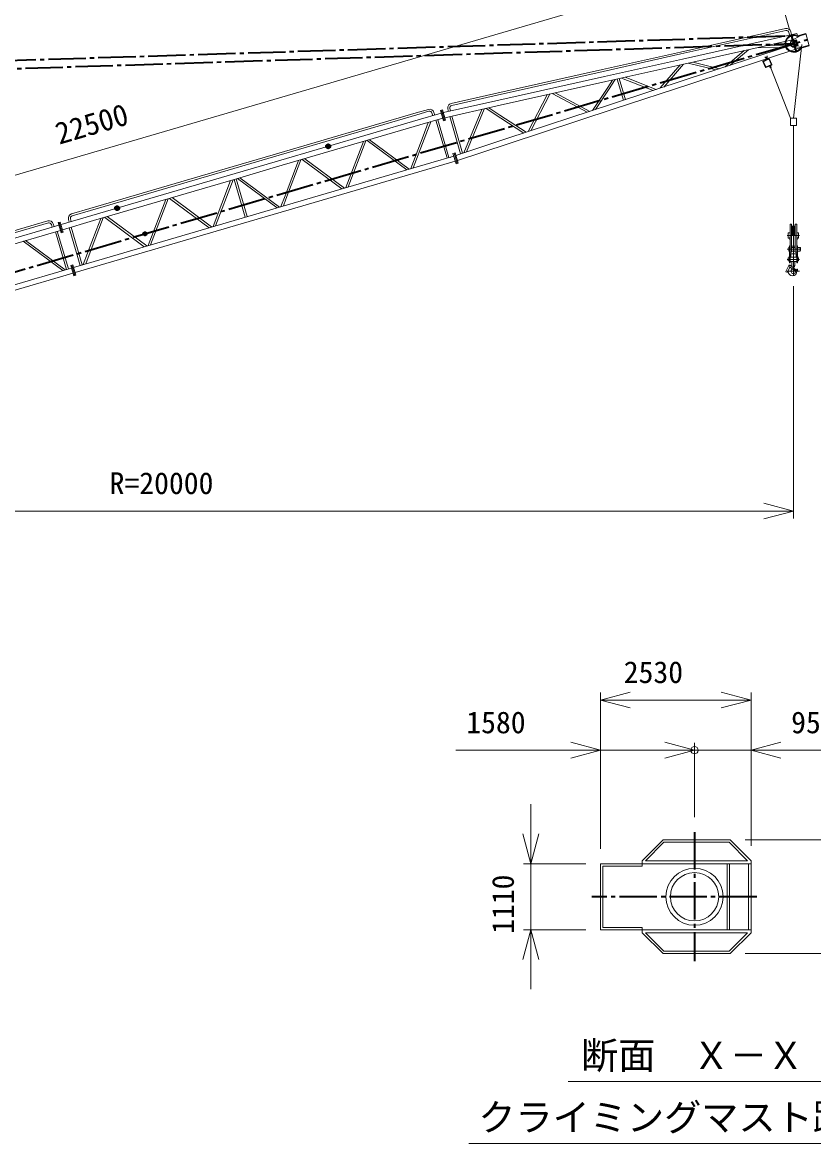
# Model space of a CAD drawing. Units: millimetres, scale not verified. Extents: x -21927 to 21954, y -30681 to 33451.
# Drawn here: x -6349 to 6957, y 4288 to 23139 of the extents above; entities that cross this region are included whole.
import ezdxf
from ezdxf.enums import TextEntityAlignment as Align

# ---------------------------------------------------------------- set-up
doc = ezdxf.new("R2010")
doc.units = ezdxf.units.MM
doc.header["$LTSCALE"] = 70
doc.linetypes.add('CHAIN2', pattern=[12, 9, -1, 1, -1])
for name, color, linetype, lineweight in [('0-4_05 寸法', 7, 'Continuous', 18), ('0-5_10 当社外形線', 3, 'Continuous', 18), ('0-6_12 当社中心線', 3, 'CHAIN2', 35)]:
    doc.layers.add(name, color=color, linetype=linetype, lineweight=lineweight)
doc.styles.add('ＭＳ ゴシック', font='')
doc.styles.get('ＭＳ ゴシック').set_extended_font_data('MS Gothic')

msp = doc.modelspace()

# ---------------------------------------------------------------- linework, layer by layer
at = {"layer": '0-4_05 寸法'}
for p, q in [((6553.02, 23022.57), (6150.09, 24397.52)), ((-14926.89, 18090.62), (5705.42, 24136.95)), ((6617.32, 18705.07), (6617.32, 14798.45)), ((-12882.68, 14923.45), (6117.32, 14923.45)), ((6617.32, 14923.45), (6117.32, 14923.45)), ((3374.22, 9243.01), (3374.22, 11870.82)), ((3374.22, 11745.82), (3874.22, 11745.82)), ((3874.22, 11745.82), (5404.22, 11745.82)), ((5904.22, 11745.82), (5404.22, 11745.82)), ((5904.22, 9293.01), (5904.22, 11870.82)), ((3374.22, 9243.01), (3374.22, 11026.44)), ((4954.22, 9773.63), (4954.22, 11026.44)), ((4954.22, 9773.63), (4954.22, 11026.44)), ((5904.22, 9293.01), (5904.22, 11026.44)), ((3374.22, 10901.44), (940.89, 10901.44)), ((2874.22, 10901.44), (2374.22, 10901.44)), ((3374.22, 10901.44), (2874.22, 10901.44)), ((3374.22, 10901.44), (3874.22, 10901.44)), ((4454.22, 10901.44), (3874.22, 10901.44)), ((4954.22, 10901.44), (4454.22, 10901.44)), ((4954.22, 10901.44), (5404.22, 10901.44)), ((5904.22, 10901.44), (5404.22, 10901.44)), ((5904.22, 10901.44), (8004.22, 10901.44)), ((5904.22, 10901.44), (6404.22, 10901.44)), ((6404.22, 10901.44), (6904.22, 10901.44)), ((2201, 9493.01), (2201, 9993.01)), ((2201, 8993.01), (2201, 9493.01)), ((5804.22, 9393.01), (7781.16, 9393.01)), ((3124.22, 8993.01), (2076, 8993.01)), ((2201, 8993.01), (2201, 7883.01)), ((3124.22, 7883.01), (2076, 7883.01)), ((2201, 7883.01), (2201, 7383.01)), ((2201, 7383.01), (2201, 6883.01)), ((5804.22, 7483.01), (7781.16, 7483.01)), ((2827.87, 5329.19), (7593.75, 5329.19)), ((1161.38, 4287.52), (9614.65, 4287.52))]:
    msp.add_line(p, q, dxfattribs=at)
for points in [[(6117.32, 15057.42), (6617.32, 14923.45), (6117.32, 14789.47)], [(3874.22, 11611.85), (3374.22, 11745.82), (3874.22, 11879.8)], [(5404.22, 11879.8), (5904.22, 11745.82), (5404.22, 11611.85)], [(2874.22, 11035.42), (3374.22, 10901.44), (2874.22, 10767.47)], [(4454.22, 11035.42), (4954.22, 10901.44), (4454.22, 10767.47)], [(6404.22, 10767.47), (5904.22, 10901.44), (6404.22, 11035.42)], [(2334.97, 9493.01), (2201, 8993.01), (2067.02, 9493.01)], [(2067.02, 7383.01), (2201, 7883.01), (2334.97, 7383.01)]]:
    msp.add_lwpolyline(points, dxfattribs=at)
msp.add_circle((4954.22, 10901.44), 62.5, dxfattribs=at)
at = {"layer": '0-5_10 当社外形線'}
for p, q in [((6541.18, 22973.47), (6551.56, 22927.13)), ((6574.35, 22980.92), (6584.75, 22934.56)), ((6730.95, 22913.2), (6593.55, 22834.75)), ((6620.87, 22851.46), (6642.76, 22776.76)), ((6653.96, 22835.93), (6625.76, 22827.66)), ((6625.76, 22827.66), (6632.08, 22806.07)), ((6653.96, 22835.93), (6667.13, 22828.73)), ((6685.07, 22767.52), (6667.13, 22828.73)), ((6672.94, 22954.34), (6691.59, 22890.72)), ((6823.54, 22952.83), (6685.26, 22912.31)), ((6826.91, 22941.32), (6688.64, 22900.8)), ((6823.54, 22952.83), (6883.72, 22747.47)), ((5471.09, 22391.91), (5788.8, 22664.9)), ((5555.54, 22419.65), (5859.38, 22680.72)), ((6030.59, 22716.46), (6449.27, 22713.2)), ((6165.74, 22749.42), (6550.38, 22746.41)), ((6757.47, 22767.51), (6617.32, 21526.95)), ((6784.38, 22730.86), (6626.39, 22722.74)), ((6637.37, 22734.67), (6694.95, 22751.55)), ((6643.33, 22767.68), (6649.66, 22746.09)), ((6677.87, 22754.36), (6649.66, 22746.09)), ((6685.07, 22767.52), (6677.87, 22754.36)), ((6739.12, 22728.53), (6745.45, 22706.95)), ((6880.34, 22758.98), (6742.07, 22718.47)), ((6883.72, 22747.47), (6745.45, 22706.95)), ((4437.57, 22052.44), (4768.83, 22436.22)), ((4849.49, 22454.3), (5313.14, 22340.03)), ((4923.89, 22470.98), (5374.05, 22360.04)), ((6102.05, 22482.74), (6145.66, 22381.75)), ((6104.66, 22489.31), (6205.65, 22532.92)), ((6115.19, 22477.53), (6150.87, 22394.9)), ((6200.43, 22519.77), (6117.8, 22484.1)), ((6136.8, 22561.96), (6158.32, 22536.84)), ((6172.18, 22518.47), (6166.36, 22531.93)), ((6174.19, 22574.71), (6177.37, 22545.07)), ((6181.36, 22522.43), (6175.55, 22535.9)), ((6207, 22517.16), (6242.68, 22434.54)), ((6255.82, 22429.32), (6212.22, 22530.31)), ((4378.82, 22036.42), (4713.14, 22423.73)), ((6152.23, 22379.14), (6253.21, 22422.75)), ((6240.07, 22427.96), (6157.44, 22392.29)), ((6219.75, 22408.3), (6225.57, 22394.83)), ((6228.93, 22412.26), (6234.75, 22398.8)), ((6234.57, 22386.74), (6567.33, 21526.95)), ((3654.19, 22186.31), (3758.77, 21829.48)), ((3687.44, 22193.76), (3791.08, 21840.09)), ((3727.99, 22202.86), (4259.55, 21993.97)), ((3787.19, 22216.13), (4310.19, 22010.6)), ((2156.08, 21303.07), (2478.24, 21922.65)), ((2202.3, 21318.24), (2521.61, 21932.38)), ((2571.38, 21936.11), (3148.31, 21628.97)), ((2612.5, 21952.75), (3193.06, 21643.67)), ((805.72, 21687.54), (816.11, 21641.19)), ((825.07, 21756.68), (826.21, 21751.58)), ((849.29, 21648.63), (838.9, 21694.98)), ((1118.52, 20962.26), (1418.58, 21681.95)), ((538.72, 21616.45), (552.07, 21570.92)), ((571.35, 21626.02), (584.7, 21580.48)), ((605.92, 21493.86), (791.77, 20859.63)), ((638.54, 21503.41), (824.41, 20869.19)), ((681.31, 21656.15), (699.55, 21661.5)), ((717.77, 21666.84), (699.55, 21661.5)), ((699.55, 21661.5), (750.17, 21488.76)), ((699.55, 21661.5), (750.17, 21488.76)), ((699.55, 21661.5), (750.17, 21488.76)), ((699.55, 21661.5), (750.17, 21488.76)), ((838.11, 21554.92), (1021.16, 20930.28)), ((871.36, 21562.37), (1053.48, 20940.9)), ((1075.84, 20948.25), (1379.36, 21676.27)), ((6567.33, 21526.95), (6567.33, 21406.95)), ((6567.33, 21526.95), (6667.32, 21526.95)), ((6667.32, 21526.95), (6667.32, 21406.95)), ((6567.33, 21406.95), (6667.32, 21406.95)), ((6617.32, 21406.95), (6617.32, 18881.59)), ((-910.39, 20360.8), (-615.43, 21135.93)), ((-869.45, 20372.8), (-574.48, 21147.93)), ((116.08, 20661.62), (-550.61, 21154.93)), ((157.03, 20673.61), (-509.66, 21166.93)), ((892.23, 20936.42), (910.47, 20941.77)), ((928.7, 20947.11), (910.47, 20941.77)), ((910.47, 20941.77), (961.09, 20769.03)), ((910.47, 20941.77), (961.09, 20769.03)), ((910.47, 20941.77), (961.09, 20769.03)), ((910.47, 20941.77), (961.09, 20769.03)), ((-975.21, 20341.8), (-1641.91, 20835.12)), ((-934.27, 20353.8), (-1600.96, 20847.12)), ((848.86, 20866.87), (846.79, 20868.22)), ((867.46, 20895.32), (865.4, 20896.67)), ((-3142.9, 19706.56), (-2847.94, 20481.69)), ((-3101.96, 19718.56), (-2807, 20493.69)), ((-2786.41, 20499.72), (-2600.56, 19865.49)), ((-2753.8, 20509.28), (-2567.92, 19875.05)), ((-2066.52, 20021.99), (-2733.21, 20515.31)), ((-2025.58, 20033.99), (-2692.27, 20527.31)), ((-4193.27, 19398.75), (-3898.3, 20173.88)), ((-3207.73, 19687.57), (-3874.42, 20180.88)), ((-3166.79, 19699.56), (-3833.47, 20192.88)), ((-4234.21, 19386.75), (-3939.25, 20161.88)), ((-5574.2, 19825.05), (-5560.85, 19779.52)), ((-5541.56, 19834.61), (-5528.22, 19789.08)), ((-4299.03, 19367.75), (-4965.73, 19861.07)), ((-4258.1, 19379.75), (-4924.78, 19873.07)), ((-5862.08, 19740.68), (-5848.74, 19695.15)), ((-5829.46, 19750.25), (-5816.12, 19704.71)), ((-5794.89, 19618.09), (-5609.04, 18983.86)), ((-5762.27, 19627.64), (-5576.4, 18993.42)), ((-5748.29, 19771.95), (-5730.06, 19777.29)), ((-5711.82, 19782.63), (-5730.06, 19777.29)), ((-5730.06, 19777.29), (-5679.44, 19604.56)), ((-5730.06, 19777.29), (-5679.44, 19604.56)), ((-5679.44, 19604.56), (-5730.06, 19777.29)), ((-5564.59, 19685.58), (-5378.72, 19051.35)), ((-5531.95, 19695.14), (-5346.09, 19060.91)), ((6562.31, 19745.08), (6587.31, 19745.08)), ((6562.31, 19745.08), (6562.31, 19095.08)), ((6587.31, 19745.08), (6587.31, 19275.08)), ((6597.31, 19615.08), (6587.31, 19615.08)), ((6597.31, 19715.07), (6607.31, 19715.07)), ((6597.31, 19715.07), (6597.31, 19555.08)), ((6607.31, 19715.07), (6611.39, 19690.1)), ((6607.31, 19715.07), (6607.31, 19555.08)), ((6627.31, 19715.07), (6623.23, 19690.1)), ((6627.31, 19715.07), (6637.31, 19715.07)), ((6627.31, 19715.07), (6627.31, 19555.08)), ((6637.31, 19715.07), (6637.31, 19555.08)), ((6647.32, 19615.08), (6637.31, 19615.08)), ((6647.32, 19745.08), (6647.32, 19275.08)), ((6672.31, 19745.08), (6647.32, 19745.08)), ((6672.31, 19745.08), (6672.31, 19095.08)), ((-5670.56, 18965.83), (-6337.25, 19459.15)), ((-5629.61, 18977.82), (-6296.3, 19471.15)), ((6719.24, 19555.08), (6512.07, 19555.08)), ((6530.31, 19510.08), (6530.31, 19600.07)), ((6530.31, 19600.07), (6562.31, 19600.07)), ((6530.31, 19510.08), (6556.31, 19510.08)), ((6556.31, 19530.07), (6556.31, 19485.08)), ((6562.31, 19530.07), (6556.31, 19530.07)), ((6562.31, 19485.08), (6556.31, 19485.08)), ((6587.31, 19555.08), (6647.32, 19555.08)), ((6704.31, 19600.07), (6672.31, 19600.07)), ((6672.31, 19530.07), (6678.31, 19530.07)), ((6672.31, 19485.08), (6678.31, 19485.08)), ((6678.31, 19530.07), (6678.31, 19485.08)), ((6704.31, 19510.08), (6678.31, 19510.08)), ((6704.31, 19510.08), (6704.31, 19600.07)), ((6719.24, 19325.07), (6512.07, 19325.07)), ((6540.31, 19360.08), (6540.31, 19290.06)), ((6550.3, 19360.08), (6540.31, 19360.08)), ((6550.3, 19290.06), (6540.31, 19290.06)), ((6562.31, 19380.08), (6550.3, 19380.08)), ((6550.3, 19380.08), (6550.3, 19095.08)), ((6562.31, 19275.08), (6587.31, 19275.08)), ((6572.32, 19250.07), (6572.32, 19190.07)), ((6647.32, 19375.07), (6587.31, 19375.07)), ((6647.32, 19355.08), (6587.31, 19355.08)), ((6647.32, 19295.07), (6587.31, 19295.07)), ((6672.31, 19275.08), (6647.32, 19275.08)), ((6732.23, 19355.08), (6684.31, 19355.08)), ((6732.23, 19295.07), (6684.31, 19295.07)), ((6732.23, 19355.08), (6739.31, 19347.99)), ((6732.23, 19355.08), (6732.23, 19295.07)), ((6739.31, 19302.14), (6732.23, 19295.07)), ((6739.31, 19302.14), (6739.31, 19347.99)), ((-5537.37, 19052.22), (-5519.14, 19057.56)), ((-5500.91, 19062.9), (-5519.14, 19057.56)), ((-5519.14, 19057.56), (-5468.52, 18884.82)), ((-5519.14, 19057.56), (-5468.52, 18884.82)), ((6538.95, 19051.9), (6493.81, 18963.43)), ((6719.24, 19155.07), (6512.07, 19155.07)), ((6530.31, 19180.07), (6544.31, 19180.07)), ((6544.31, 19205.07), (6544.31, 19175.08)), ((6550.3, 19205.07), (6544.31, 19205.07)), ((6550.3, 19175.08), (6544.31, 19175.08)), ((6562.31, 19095.08), (6550.3, 19095.08)), ((6658.27, 18978.13), (6561.78, 19056.71)), ((6562.31, 19190.07), (6672.31, 19190.07)), ((6562.31, 19120.07), (6672.31, 19120.07)), ((6592.31, 19120.74), (6592.31, 19074.98)), ((6642.31, 19120.74), (6642.31, 19061.87)), ((6672.31, 19095.08), (6684.31, 19095.08)), ((6684.31, 19205.07), (6690.31, 19205.07)), ((6684.31, 19175.08), (6690.31, 19175.08)), ((6690.31, 19205.07), (6690.31, 19175.08)), ((6704.31, 19180.07), (6690.31, 19180.07)), ((6719.24, 18955.07), (6512.07, 18955.07)), ((6558.93, 19023.15), (6525.36, 18948.32)), ((6558.93, 19023.15), (6649.53, 18965.97)), ((4424.22, 9393.01), (4074.22, 9043.01)), ((4440.79, 9353.01), (4130.79, 9043.01)), ((5554.22, 9393.01), (4424.22, 9393.01)), ((5537.65, 9353.01), (4440.79, 9353.01)), ((5847.65, 9043.01), (5537.65, 9353.01)), ((5904.22, 9043.01), (5554.22, 9393.01)), ((3374.22, 8993.01), (3374.22, 7883.01)), ((4074.22, 8993.01), (3374.22, 8993.01)), ((3414.22, 8953.01), (3414.22, 7923.01)), ((4074.22, 8953.01), (3414.22, 8953.01)), ((4074.22, 9043.01), (4074.22, 8953.01)), ((5904.22, 8993.01), (4074.22, 8993.01)), ((5847.65, 9043.01), (4130.79, 9043.01)), ((5504.22, 8993.01), (5504.22, 7883.01)), ((5544.22, 8993.01), (5544.22, 7883.01)), ((5864.22, 8993.01), (5864.22, 7883.01)), ((5904.22, 9043.01), (5904.22, 8993.01)), ((5904.22, 8993.01), (5904.22, 7883.01)), ((4074.22, 7923.01), (3414.22, 7923.01)), ((4074.22, 7833.01), (4074.22, 7923.01)), ((4074.22, 7883.01), (3374.22, 7883.01)), ((5904.22, 7883.01), (4074.22, 7883.01)), ((4424.22, 7483.01), (4074.22, 7833.01)), ((5847.65, 7833.01), (4130.79, 7833.01)), ((4440.79, 7523.01), (4130.79, 7833.01)), ((5847.65, 7833.01), (5537.65, 7523.01)), ((5904.22, 7833.01), (5554.22, 7483.01)), ((5904.22, 7833.01), (5904.22, 7883.01)), ((5554.22, 7483.01), (4424.22, 7483.01)), ((5537.65, 7523.01), (4440.79, 7523.01))]:
    msp.add_line(p, q, dxfattribs=at)
for points in [[(862.5, 21777.14), (1577.31, 21937.4), (3405.7, 22347.34), (4716.1, 22641.14), (6484.76, 23037.69)], [(869.94, 21743.96), (1586.9, 21904.71), (3415.09, 22314.6), (4725.68, 22608.45), (6492.2, 23004.52)], [(6672.94, 22954.34), (4750.47, 22523.31), (3440.4, 22229.58), (1611.77, 21819.59), (730.89, 21622.09)], [(6624.05, 22852.17), (4775.66, 22437.75), (3465.48, 22144), (1636.94, 21734.02), (755.97, 21536.5)], [(6609.25, 22830.64), (6666.83, 22847.51), (6694.95, 22751.55)], [(941.31, 20904.06), (1797.78, 21185.37), (3575.31, 21769.22), (4849.06, 22187.6), (6571.05, 22753.2)], [(966.35, 20818.61), (1822.83, 21099.93), (3600.35, 21683.77), (4874.04, 22102.13), (6742.81, 22715.95)], [(3238.45, 21658.57), (3493.94, 22046.91), (3573.79, 22168.28)], [(3290.37, 21675.63), (3506.48, 22004.11), (3621.52, 22178.98)], [(1449.46, 21691.98), (1696.67, 21530.28), (2081.48, 21278.56)], [(1495.72, 21702.35), (1681.93, 21580.55), (2122.82, 21292.14)], [(694.1, 21612.54), (309.28, 21499.77), (-2099.48, 20793.88), (-2771.17, 20597.04), (-5179.93, 19891.15), (-5699.04, 19739.02)], [(719.15, 21527.04), (334.34, 21414.27), (-2074.41, 20708.38), (-2746.12, 20511.53), (-5154.87, 19805.65), (-5673.98, 19653.52)], [(-5523.31, 19918.12), (-5214.38, 20008.65), (-2805.61, 20714.54), (-2133.93, 20911.38), (274.84, 21617.28), (478.28, 21676.9)], [(487.84, 21644.27), (284.4, 21584.65), (-2124.36, 20878.76), (-2796.05, 20681.92), (-5204.81, 19976.02), (-5513.75, 19885.49)], [(681.31, 21656.15), (731.93, 21483.42), (750.17, 21488.76)], [(717.77, 21666.84), (768.4, 21494.1), (750.17, 21488.76)], [(180.91, 20680.61), (389.05, 21227.57), (475.88, 21455.74)], [(221.86, 20692.61), (404.88, 21173.56), (516.82, 21467.74)], [(892.23, 20936.42), (942.85, 20763.69), (961.09, 20769.03)], [(928.7, 20947.11), (979.32, 20774.37), (961.09, 20769.03)], [(905.01, 20892.81), (520.2, 20780.04), (-1888.49, 20074.17), (-2560.25, 19877.3), (-4968.94, 19171.43), (-5488.12, 19019.28)], [(930.07, 20807.3), (545.25, 20694.53), (-1863.42, 19988.67), (-2535.2, 19791.8), (-4943.87, 19085.93), (-5463.07, 18933.78)], [(-2001.69, 20040.99), (-1932.26, 20223.47), (-1706.73, 20816.13)], [(-1960.76, 20052.99), (-1916.43, 20169.48), (-1665.79, 20828.13)], [(-5922.52, 19801.13), (-8294.83, 19105.92), (-8966.51, 18909.08), (-10494.25, 18461.37)], [(-5325.52, 19066.94), (-5106.8, 19641.69), (-5030.55, 19842.07)], [(-5284.56, 19078.94), (-5090.97, 19587.7), (-4989.61, 19854.07)], [(-11436.74, 18057.58), (-11340.83, 18085.69), (-8932.07, 18791.58), (-8260.38, 18988.42), (-5851.62, 19694.31), (-5735.51, 19728.33)], [(-11411.68, 17972.07), (-11315.77, 18000.18), (-8907.02, 18706.07), (-8235.31, 18902.91), (-5826.56, 19608.8), (-5710.45, 19642.83)], [(-10484.69, 18428.75), (-8956.95, 18876.45), (-8285.26, 19073.29), (-5912.96, 19768.5)], [(-5748.29, 19771.95), (-5697.67, 19599.21), (-5679.44, 19604.56)], [(-5711.82, 19782.63), (-5661.2, 19609.9), (-5679.44, 19604.56)], [(6572.32, 19250.07), (6662.3, 19250.07), (6662.3, 19190.07)], [(6672.31, 19380.08), (6684.31, 19380.08), (6684.31, 19095.08)], [(-5537.37, 19052.22), (-5486.74, 18879.48), (-5468.52, 18884.82)], [(-5500.91, 19062.9), (-5450.28, 18890.17), (-5468.52, 18884.82)], [(6530.31, 19180.07), (6530.31, 19130.08), (6550.3, 19130.08)], [(6583.68, 19039.31), (6584.31, 19040.25), (6586.47, 19044.51), (6588.22, 19049.08), (6590.31, 19057.38), (6591.5, 19066.06), (6592.15, 19074.98), (6592.42, 19080.21)], [(6616.61, 19012.05), (6617.84, 19013.4), (6620.26, 19016.15), (6624.34, 19020.96), (6628.16, 19025.95), (6631.57, 19031.15), (6633.33, 19034.29), (6635.01, 19037.81), (6637.44, 19044.12), (6639.43, 19050.66), (6641.15, 19057.33), (6642.09, 19061.22)], [(6704.31, 19180.07), (6704.31, 19130.08), (6684.31, 19130.08)], [(-11225.82, 17337.85), (-11129.84, 17365.97), (-8721.15, 18071.84), (-8049.39, 18268.71), (-5640.7, 18974.58), (-5524.59, 19008.6)], [(-11225.82, 17337.85), (-11200.76, 17252.34), (-11104.77, 17280.47), (-8696.1, 17986.34), (-8024.32, 18183.2), (-5615.65, 18889.07), (-5499.53, 18923.1)], [(6588.88, 18983.09), (6592.96, 18987.24), (6599.99, 18994.41), (6601.69, 18996.17)], [(6681.83, 18966.25), (6683.26, 18968.3), (6685.54, 18971.89), (6687.36, 18975.69), (6688.42, 18979.82), (6688.56, 18982.42), (6688.51, 18983.41), (6688.27, 18985.09), (6687.81, 18986.63), (6687.09, 18987.91), (6686.54, 18988.49), (6685.61, 18989.01), (6683.66, 18989.32), (6681.41, 18989.03), (6679.09, 18988.33), (6677.78, 18987.81), (6676.21, 18987.08), (6673.78, 18985.72), (6671.57, 18984.21), (6669.51, 18982.67), (6668.35, 18981.74)]]:
    msp.add_lwpolyline(points, dxfattribs=at)
for centre, radius in [((6649.87, 22816.49), 6), ((6623.33, 22782.66), 25), ((6623.33, 22782.66), 25), ((6663.84, 22768.85), 6), ((6113.21, 22482.11), 5), ((6166.65, 22544.04), 11), ((6166.65, 22544.04), 6), ((6205.02, 22521.75), 5), ((6244.66, 22429.95), 5), ((6152.85, 22390.31), 5), ((6234.57, 22386.74), 11), ((6234.57, 22386.74), 6), ((6552.31, 19045.08), 5), ((4954.22, 8438.01), 480), ((4954.22, 8438.01), 406.4)]:
    msp.add_circle(centre, radius, dxfattribs=at)
for centre, radius, start, end in [((6501.17, 22964.51), 75, 12.63793, 102.63704), ((6501.17, 22964.51), 41, 12.63762, 102.63773), ((6623.33, 22782.66), 147, 63.04284, 329.62365), ((6623.33, 22782.66), 135, 56.10978, 336.55671), ((6623.32, 22782.66), 60, 119.72219, 272.9443), ((6623.32, 22782.66), 50, 106.33324, 286.33325), ((6106.64, 22484.73), 5, 113.33808, 203.36904), ((6207.63, 22528.33), 5, 23.36594, 113.36904), ((6150.25, 22383.73), 5, 203.36594, 293.36905), ((6251.23, 22427.33), 5, 293.33809, 23.36904), ((499.37, 21604.92), 75, 16.33324, 106.33324), ((878.91, 21703.95), 75, 102.63704, 192.63704), ((878.91, 21703.95), 41, 102.63773, 192.63773), ((499.37, 21604.92), 41, 16.33324, 106.33324), ((-5901.42, 19729.15), 75, 16.33324, 106.33324), ((-5502.22, 19846.14), 75, 106.33324, 196.33324), ((-5502.22, 19846.14), 41, 106.33324, 196.33324), ((-5901.42, 19729.15), 41, 16.33324, 106.33324), ((6617.31, 19691.07), 6, 180, 0), ((6552.31, 19045.08), 15, 50.84126, 152.96157), ((6509.39, 18955.47), 17.5, 152.96391, 358.67541), ((6602.31, 18955.07), 75, 181.77621, 0), ((6602.31, 18955.07), 75, 120.42366, 129.9181), ((6617.31, 18955.07), 40, 135.42436, 0), ((6653.54, 18972.32), 7.5, 237.74118, 50.84425), ((6697.37, 18954.7), 40, 131.14646, 178.90209), ((6697.37, 18954.7), 20, 136.06375, 178.61186)]:
    msp.add_arc(centre, radius, start, end, dxfattribs=at)
at = {"layer": '0-6_12 当社中心線'}
for p, q in [((-15987.7, 22199.99), (6621.27, 22917.65)), ((-14968.62, 16455.1), (6853.63, 22850.16)), ((6581.99, 22923.73), (6664.67, 22641.6)), ((6639.07, 22813.33), (6660.66, 22819.66)), ((6646.7, 22827.29), (6653.03, 22805.7)), ((-15532.54, 22072.28), (6623.32, 22782.66)), ((6653.04, 22765.69), (6674.63, 22772.02)), ((6660.67, 22779.65), (6667, 22758.06)), ((-1239.76, 21045.82), (-1174.15, 21065.04)), ((-1197.34, 21022.63), (-1216.57, 21088.24)), ((-4790.44, 20005.29), (-4724.83, 20024.51)), ((-4748.02, 19982.09), (-4767.25, 20047.71)), ((4954.22, 9523.63), (4954.22, 7352.4)), ((6001.12, 8438.01), (3227.81, 8438.01))]:
    msp.add_line(p, q, dxfattribs=at)
for centre, radius in [((-1206.96, 21055.43), 34.19), ((-4757.63, 20014.9), 34.19), ((-4288.63, 19584.89), 28.05)]:
    msp.add_circle(centre, radius, dxfattribs=at)

# ---------------------------------------------------------------- texts
at = {"layer": '0-4_05 寸法', "style": 'ＭＳ ゴシック'}
for s, rotation, p in [('22500', 16.333, (-5699.56, 20977.06)), ('1110', 90, (2026, 7813.01))]:
    msp.add_text(s, height=366.6, rotation=rotation, dxfattribs=at).set_placement(p, align=Align.BOTTOM_LEFT)
for s, height, p in [('R=20000', 366.6, (-4882.68, 15098.45)), ('2530', 366.6, (3764.22, 11920.82)), ('1580', 366.6, (1115.89, 11076.44)), ('950', 366.6, (6579.22, 11076.44)), ('断面\u3000Ｘ－Ｘ', 458.2, (3047.32, 5404.19)), ('クライミングマスト踊場', 458.2, (1318.15, 4362.52))]:
    msp.add_text(s, height=height, dxfattribs=at).set_placement(p, align=Align.BOTTOM_LEFT)

doc.saveas('drawing.dxf')
